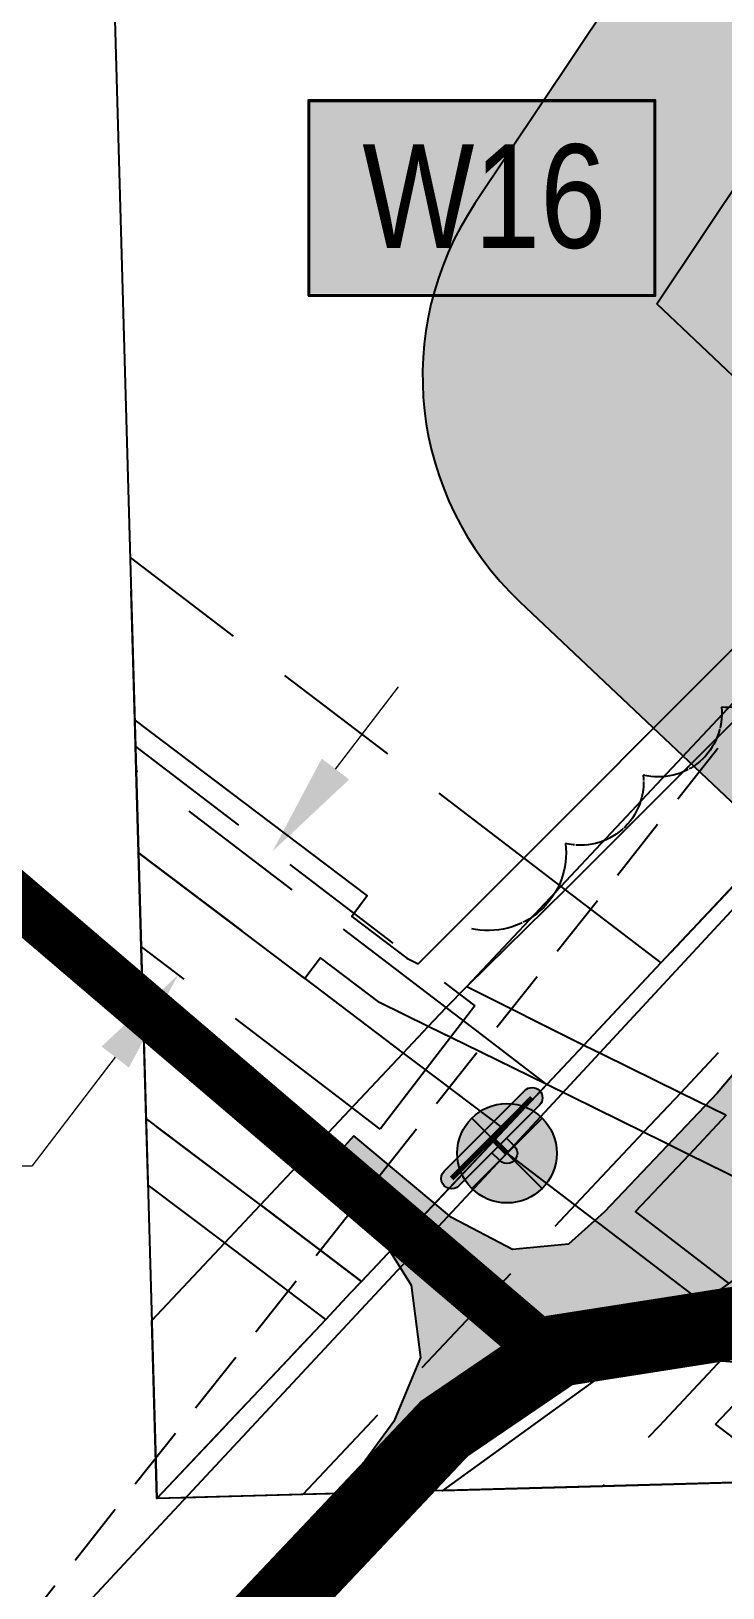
# Model space of a CAD drawing. Extents: x 626668 to 628700, y 5819173 to 5821810.
# Drawn here: x 626937.3 to 627004, y 5820874.4 to 5821024.7 of the extents above; entities that cross this region are included whole.
import ezdxf
from ezdxf.enums import TextEntityAlignment as Align

# ---------------------------------------------------------------- set-up
doc = ezdxf.new("R2010")
doc.units = 0
doc.header["$LTSCALE"] = 5
doc.header["$PDSIZE"] = 0.5
for name, pattern in [('0', [1, 1, 0]), ('foc-ACCESSROAD', [3.75, 2.5, -1.25]), ('foc-FLOWLINE', [3.75, 2.5, -1.25]), ('foc-TIELINE', [1.875, 1.25, -0.625]), ('POWERLINE5', [7.799999999999997, 2.399999999999999, -0.6, 0.6, -0.6, 0.6, -0.6, 2.399999999999999])]:
    doc.linetypes.add(name, pattern=pattern)
doc.layers.get('Defpoints').update_dxf_attribs({"color": 9})
for name, color, linetype in [('AS-POWER', 104, 'foc-POWER'), ('AS-POWER-EXISTING', 72, 'POWERLINE5'), ('AS-ROADS', 254, 'Continuous'), ('AS-SYMBOL', 7, 'Continuous'), ('C-AR', 13, 'foc-ACCESSROAD'), ('C-RW', 13, 'Continuous'), ('C-WS', 13, 'foc-ACCESSROAD'), ('F-EZE', 190, 'foc-FLOWLINE'), ('F-VCE', 190, 'foc-FLOWLINE'), ('L-SEC', 7, 'Continuous'), ('L-TIE', 7, 'foc-TIELINE'), ('P-BUFFER-H 30m', 51, 'Continuous'), ('P-TEMP-BLOCKS', 250, 'Continuous'), ('P-TEMP-H', 41, 'Continuous'), ('P-TEMP_WORKSPACE', 46, 'Continuous'), ('P-TXT', 4, 'Continuous'), ('T-BUSH', 110, '0')]:
    doc.layers.add(name, color=color, linetype=linetype)
doc.layers.add('F-EZE-T', color=190, linetype='Continuous', lineweight=9)
doc.styles.add('80CG', font='ARIALN.TTF', dxfattribs={"height": 10})
doc.styles.add('80L', font='ARIALN.TTF', dxfattribs={"height": 10})
doc.styles.add('foc-LtypeFont', font='ARIALN.TTF', dxfattribs={"height": 7.349999999999999})
doc.linetypes.add('foc-POWER', pattern='A,6,-1,["P",foc-LtypeFont,S=0.2,R=0,X=-0.625,Y=-0.75],-1.239999999999999,4', length=12.24)
doc.dimstyles.new('Compass 5 000', dxfattribs={"dimscale": 5, "dimtxt": 9, "dimasz": 2, "dimexe": 0.2, "dimexo": 0.0625, "dimgap": 0.5, "dimtad": 0, "dimtih": 1, "dimtoh": 1, "dimzin": 0, "dimdsep": 46, "dimtxsty": '80CG', "dimcen": 0.1, "dimse1": 1, "dimse2": 1, "dimclrd": 256, "dimclrt": 256, "dimaunit": 1, "dimadec": 4, "dimazin": 0, "dimtfac": 0.06, "dimtofl": 0, "dimtmove": 0, "dimatfit": 1, "dimfxl": 0.2, "dimtolj": 1, "dimtzin": 0, "dimlwd": -1, "dimarcsym": 0})

# ---------------------------------------------------------------- blocks, each defined once
blk = doc.blocks.new('POWERPOLE')
h = blk.add_hatch(color=255)
edge = h.paths.add_edge_path()
edge.add_arc((0, 0), 0.9600000000000002, 0, 360)
at = {"linetype": 'Continuous'}
for p, q in [((0.678822509938982, -0.678822509938982), (-0.678822509938982, 0.678822509938982)), ((-0.678822509938982, -0.678822509938982), (0.678822509938982, 0.678822509938982))]:
    blk.add_line(p, q, dxfattribs=at)
blk.add_circle((0, 0), 0.9600000000000002, dxfattribs=at)
blk = doc.blocks.new('*U604')
h = blk.add_hatch(color=255)
h.dxf.hatch_style = 1
edge = h.paths.add_edge_path()
edge.add_arc((0.776749763567921, 0.7788836914438373), 0.2, -44.92140501736202, 135.0785949826379, ccw=False)
edge.add_line((0.9183649801940733, 0.6376564617042153), (0.0003879868865303004, -0.2828424463657743))
edge.add_line((0.0003879868865302727, -0.2828424463657743), (-0.6351345469417689, -0.9201109211834594))
edge.add_arc((-0.776749763567921, -0.7788836914438373), 0.2, 135.078594982638, 315.0785949826379, ccw=False)
edge.add_line((-0.9183649801940733, -0.6376564617042153), (0.6351345469417687, 0.9201109211834593))
h = blk.add_hatch(color=255)
h.dxf.hatch_style = 1
edge = h.paths.add_edge_path()
edge.add_arc((0.2919999999970369, -0.2912000000142347), 0.2000000000000003, -134.92140501736208, 45.078594982637924, ccw=False)
edge.add_line((0.1507727702574146, -0.4328152166403871), (0.0003879868865302727, -0.2828424463657743))
edge.add_line((0.0003879868865302727, -0.2828424463657743), (0.2828424463657743, 0.0003879868865301894))
edge.add_line((0.2828424463657742, 0.0003879868865302172), (0.4332272297366591, -0.1495847833880823))
at = {"color": 255}
blk.add_lwpolyline([(0.6351345469417689, 0.9201109211834594, -0.9999999999999999), (0.9183649801940733, 0.6376564617042153), (0.0003879868865302727, -0.2828424463657743), (-0.6351345469417689, -0.9201109211834594, -0.9999999999999999), (-0.9183649801940733, -0.6376564617042153)], format="xyb", close=True, dxfattribs=at)
at = {"color": 72, "const_width": 0.09999999999999999, "flags": 128}
for points in [[(0.776749763567921, 0.7788836914438374), (-0.776749763567921, -0.7788836914438374)], [(0.2919999999970369, -0.2912000000142347), (0, 0)]]:
    blk.add_lwpolyline(points, dxfattribs=at)
at = {"color": 255, "flags": 128}
blk.add_lwpolyline([(0.4332272297366591, -0.1495847833880823, -0.9999999999999999), (0.1507727702574146, -0.4328152166403871), (0.0003879868865302727, -0.2828424463657743), (0.2828424463657742, 0.0003879868865302172)], format="xyb", close=True, dxfattribs=at)
blk = doc.blocks.new('*D555')
at = {"layer": 'Defpoints', "color": 0, "transparency": 16777216}
for p in [(626958.547073835, 5820947.089326041), (626949.4323175168, 5820935.163734879), (626951.455812322, 5820933.61717322)]:
    blk.add_point(p, dxfattribs=at)
at = {"layer": 'F-EZE-T', "transparency": 16777216}
for p, q in [((626966.6430460117, 5820953.487889841), (626972.7155233836, 5820961.433015301)), ((626945.3833349501, 5820925.67204776), (626937.3276817361, 5820915.132168972)), ((626937.3276817361, 5820915.132168972), (626927.3276817361, 5820915.132168973))]:
    blk.add_line(p, q, dxfattribs=at)
for points in [[(626965.3188584354, 5820954.499969403), (626967.9672335885, 5820952.47581028), (626960.5705686398, 5820945.542764382)], [(626944.0591473738, 5820926.684127322), (626946.7075225268, 5820924.659968198), (626951.455812322, 5820933.61717322)]]:
    blk.add_solid(points, dxfattribs=at)
at = {"layer": 'F-EZE-T', "transparency": 16777216, "insert": (626868.1871633194, 5820915.132168973), "char_height": 10, "attachment_point": 5, "style": '80CG'}
blk.add_mtext('\\A1;Fortis\\P15.00 Power Line R/W\\PEZE 010205', dxfattribs=at)
blk = doc.blocks.new('*D688')
at = {"layer": 'Defpoints', "color": 0, "transparency": 16777216}
for p in [(627031.0023628706, 5821030.275493934), (627030.6420640647, 5821029.736435553), (627043.464298679, 5821021.946116735)]:
    blk.add_point(p, dxfattribs=at)
at = {"layer": 'P-TXT', "transparency": 16777216}
for p, q in [((627004.9273581188, 5821046.923772149), (626994.9273581184, 5821046.923772149)), ((627022.3281624857, 5821035.293326818), (627004.9273581188, 5821046.923772149)), ((627051.4179014522, 5821015.850167089), (627059.7318030312, 5821010.293275824))]:
    blk.add_line(p, q, dxfattribs=at)
for points in [[(627023.2543110298, 5821036.678977082), (627021.4020139412, 5821033.907676554), (627030.6420640647, 5821029.736435553)], [(627052.3440499962, 5821017.235817352), (627050.4917529076, 5821014.464516825), (627043.1039998732, 5821021.407058354)]]:
    blk.add_solid(points, dxfattribs=at)
at = {"layer": 'P-TXT', "transparency": 16777216, "insert": (626978.9894317882, 5821046.923772149), "char_height": 10, "attachment_point": 5, "style": '80CG', "bg_fill": 3, "box_fill_scale": 1.1, "bg_fill_color": 256, "bg_fill_true_color": 13158600, "bg_fill_transparency": 0}
blk.add_mtext('\\A1;15.00', dxfattribs=at)
blk = doc.blocks.new('Temporary Area')
h = blk.add_hatch(color=191)
h.dxf.hatch_style = 1
h.paths.add_polyline_path([(-16.82711371331243, -9.436567862801894), (16.33187767662457, -9.436567862801894), (16.33187767662457, 9.053714016554295), (-16.82711371331243, 9.053714016554295)])
at = {"color": 250}
for points in [[(-17.02711371331247, -9.636567862801712), (16.53187767662462, -9.636567862801712), (16.53187767662462, 9.253714016554113), (-17.02711371331247, 9.253714016554113)], [(-16.92711371331245, -9.536567862801803), (16.43187767662459, -9.536567862801803), (16.43187767662459, 9.153714016554204), (-16.92711371331245, 9.153714016554204)]]:
    blk.add_lwpolyline(points, close=True, dxfattribs=at)
at = {"color": 250, "style": '80L'}
blk.add_attdef('TEMPORARY', text='', height=9, dxfattribs=at).set_placement((0.001048257894581184, -0.1484938545327168), align=Align.MIDDLE_CENTER)

msp = doc.modelspace()

# ---------------------------------------------------------------- hatches: boundary and pattern name
at = {"layer": 'AS-ROADS'}
h = msp.add_hatch(color=256, dxfattribs=at)
h.dxf.hatch_style = 1
h.paths.add_polyline_path([(627011.038, 5820914.046999987), (627012.5139999988, 5820921.587999987), (627015.0159999988, 5820926.861999989), (627019.6199999988, 5820932.137999987), (627014.827, 5820935.510999986), (627003.489, 5820922.179999987), (626992.627, 5820910.738999986), (626989.134, 5820907.606999989), (626983.7409999989, 5820907.084999993), (626977.862, 5820910.186999987), (626968.433, 5820918.064999989), (626965.4019999988, 5820914.705999986), (626970.454, 5820909.291999986), (626973.944, 5820903.648999986), (626974.8549999988, 5820896.654999987), (626972.272, 5820890.490999986), (626969.489, 5820886.643999986), (626962.661, 5820879.380999986), (626973.7549999988, 5820882.053999988), (626982.348, 5820890.427999986), (626990.486, 5820894.728999989), (626999.3299999988, 5820896.683999989), (627008.916, 5820895.947999986), (627017.1689999988, 5820892.910999986), (627024.516, 5820888.798999986), (627025.544, 5820895.572999986), (627016.921, 5820901.878999986), (627013.052, 5820906.584999987)])
at = {"layer": 'P-BUFFER-H 30m'}
h = msp.add_hatch(color=256, dxfattribs=at)
h.dxf.hatch_style = 1
h.paths.add_polyline_path([(627128.0032902657, 5820891.05141531, 0.1409648516466431), (627112.5834238435, 5820897.145095237, 0.01366871947129856), (627111.973022693, 5820898.666571671), (627118.1273719196, 5820905.176938658, 0.4142135623883306), (627116.9356206821, 5820947.571428197), (627063.5533572999, 5820998.034496099), (627065.3909583796, 5821000.783809302, 0.2442639164139238), (627089.6246475263, 5821014.100219837), (627097.9540247208, 5821026.562155645, 0.4142135623672493), (627089.6859511598, 5821068.159655253), (627066.6255649301, 5821083.57288303, 0.4142135623606322), (627025.0280653214, 5821075.304809471), (626980.1129904498, 5821008.105453894, 0.3657917471955843), (626984.4444078853, 5820969.647620481), (627032.7464134011, 5820923.986997836), (627025.9004951469, 5820916.745055826, 0.4440738071453144), (627029.3913399838, 5820872.386935706), (627042.4342414126, 5820862.338643487, 0.1409712705368011), (627057.8548593293, 5820856.244891006, 0.1409712705668785), (627067.6805531746, 5820842.888805623), (627585.3411981487, 5820444.081419105), (627578.4230036817, 5820437.530738926, 0.4618513909801105), (627580.8261879799, 5820391.93174236), (627839.2596914902, 5820194.320702761), (627873.1927154964, 5819916.322044532), (627828.0690837635, 5819854.093847197, 0.4142135623724909), (627834.7423693651, 5819812.210911849), (627846.8814246025, 5819803.408499412, 0.4142135623730219), (627888.764359951, 5819810.081785014), (627944.2605088637, 5819886.614306293, 0.1894321830046483), (627949.7507309737, 5819907.852708216), (627911.3822535239, 5820222.189127145, 0.2018055675153278), (627899.8300600394, 5820242.378412714), (627668.3160107204, 5820419.405506126), (627675.0938609932, 5820425.823297598, 0.4607535870139058), (627672.7768131455, 5820471.356182514)])
h.paths.add_polyline_path([(627654.4745375931, 5820447.599431544), (627622.1280499721, 5820416.9712819), (627881.6139209389, 5820218.555550097), (627919.9823983886, 5819904.21913117), (627864.4862494762, 5819827.686609887), (627852.3471942387, 5819836.489022324), (627904.3889194715, 5819908.257685949), (627867.4992102302, 5820210.479193524), (627599.0423270806, 5820415.754604979), (627631.4355849477, 5820446.427040295), (627085.9828287263, 5820866.645556593), (627109.7010147142, 5820867.29466434)], flags=16)
h.paths.add_polyline_path([(627084.4557162954, 5820886.74372152), (627060.7365169642, 5820886.095394459), (627047.6936155338, 5820896.143686677), (627075.140902939, 5820925.178749075), (627005.0457770339, 5820991.440740868), (627049.9608519059, 5821058.640096446), (627073.0212381358, 5821043.226868669), (627064.6918609411, 5821030.764932861), (627054.0934105195, 5821037.848783443), (627024.545669203, 5820993.641149794), (627096.3342515327, 5820925.778307808), (627069.9780021445, 5820897.897397969)], flags=16)
at = {"layer": 'P-TEMP-H'}
h = msp.add_hatch(color=256, dxfattribs=at)
h.dxf.hatch_style = 1
h.paths.add_polyline_path([(627022.6444910918, 5821017.770926155), (627013.49726624, 5821004.08537365), (627005.0457770339, 5820991.440740865), (626997.6775404726, 5820998.406047286), (627015.2587732914, 5821024.71007815)])

# ---------------------------------------------------------------- linework, layer by layer
at = {"layer": 'AS-POWER', "flags": 128}
for points in [[(626856.861, 5820780.246), (626925.135, 5820854.106), (626983.205, 5820916.381), (627054.2829999997, 5820993.09), (627082.9629999988, 5821023.917), (627097.9899999988, 5821040.742), (627106.2109999988, 5821077.137), (627113.8969999988, 5821112.330000009), (627116.167, 5821123.605)], [(626983.205, 5820916.381), (627022.944, 5820886.028), (627102.097, 5820825.421), (627181.769, 5820764.732), (627260.845, 5820704.384), (627339.973, 5820643.446), (627418.8469999996, 5820582.931), (627497.709, 5820522.43), (627576.999, 5820461.631), (627641.5709999988, 5820412.048), (627727.518, 5820346.333)]]:
    msp.add_lwpolyline(points, dxfattribs=at)
at = {"layer": 'AS-ROADS'}
for p, q in [((626968.433, 5820918.06500001), (626965.4019999988, 5820914.706)), ((626962.661, 5820879.381), (626973.7549999988, 5820882.054000009))]:
    msp.add_line(p, q, dxfattribs=at)
at = {"layer": 'AS-ROADS', "flags": 128}
for points, const_width in [([(626892.6159999989, 5820976.398), (626920.884, 5820953.711), (626987.45, 5820896.85500001)], 4.998212200000019), ([(628032.521, 5819697.714), (627978.807, 5819758.65), (627952.664, 5819799.978), (627942.651, 5819844.187), (627927.287, 5819983.701), (627907.86, 5820134.02), (627899.164, 5820192.162), (627885.856, 5820226.28600001), (627869.912, 5820245.561), (627846.076, 5820265.242), (627736.147, 5820349.622), (627642.6259999989, 5820420.759), (627501.539, 5820527.534), (627343.7109999988, 5820648.558), (627187.5419999989, 5820767.917), (627027.204, 5820890.282), (627007.895, 5820900.413), (626988.2349999988, 5820897.333), (626977.156, 5820889.792), (626908.447, 5820817.072)], 6.997497080000025)]:
    msp.add_lwpolyline(points, dxfattribs=dict(at, const_width=const_width))
for points in [[(627014.827, 5820935.511), (627003.489, 5820922.18), (626992.627, 5820910.739), (626989.134, 5820907.607000009), (626983.7409999989, 5820907.085), (626977.862, 5820910.187), (626968.433, 5820918.06500001)], [(626965.4019999988, 5820914.706), (626970.454, 5820909.292), (626973.944, 5820903.649), (626974.8549999988, 5820896.655), (626972.272, 5820890.491), (626969.489, 5820886.644), (626962.661, 5820879.381)], [(626973.7549999988, 5820882.054000009), (626982.348, 5820890.428), (626990.486, 5820894.72900001), (626999.3299999988, 5820896.68400001), (627008.916, 5820895.948), (627017.1689999988, 5820892.911), (627024.516, 5820888.799)]]:
    msp.add_lwpolyline(points, dxfattribs=at)
at = {"layer": 'C-AR'}
msp.add_lwpolyline([(626982.962024963, 5820918.685191305), (626969.1502249647, 5820904.009891305), (626959.4100249629, 5820911.396291304), (626948.3667249639, 5820919.699491313), (626947.9600249637, 5820934.015491305), (626947.6371249646, 5820945.389791304), (626963.6839249643, 5820933.254191305), (626973.1909249645, 5820926.064391306), (626976.5202249639, 5820923.547091305), (626982.962024963, 5820918.685191305)], close=True, dxfattribs=at)
at = {"layer": 'C-AR', "flags": 128}
msp.add_lwpolyline([(627023.1178235379, 5820885.06235454), (627010.4596235375, 5820884.72115454), (627003.3383235387, 5820890.213754539), (627013.6355235386, 5820901.172754548), (627021.0998235386, 5820909.118754539), (627024.1112235379, 5820912.32605454), (627031.5099235387, 5820906.621654539), (627041.8801235384, 5820898.62565454), (627049.6768235381, 5820892.61345454), (627058.2355235382, 5820886.008654539), (627040.1748235379, 5820885.522154539), (627034.1383235384, 5820885.359754539), (627023.1178235379, 5820885.06235454)], close=True, dxfattribs=at)
at = {"layer": 'C-RW'}
for points in [[(627159.9181249641, 5821029.385791305), (627127.4326249646, 5820994.958491305), (627123.9071249642, 5820991.231791304), (627116.9744249644, 5820983.840691314), (627039.8576249644, 5820902.126691306), (627036.4404249644, 5820898.455891306), (627023.5588249635, 5820889.157191304), (627017.6781249639, 5820884.892591307), (627005.0199249644, 5820884.551391305), (626992.4265249628, 5820884.211891305), (626988.9887249643, 5820884.119091306), (626976.9843249643, 5820883.795591306), (627004.5957249632, 5820903.776691305), (627013.3276249642, 5820910.094091306), (627017.917124964, 5820913.413991314), (627021.2217249643, 5820915.804591306), (627097.5361249628, 5820996.812491305), (627104.5242249646, 5821004.158391304), (627107.9844249631, 5821007.854091305), (627143.8126249636, 5821045.896991305)], [(627013.3276249642, 5820910.094091306), (627000.7344249642, 5820916.279791305), (626998.2090249645, 5820917.521091313), (626996.390224964, 5820918.415191306), (626987.0422249638, 5820923.017191306), (626979.0918249632, 5820926.911591304), (626975.5988249634, 5820928.627591304), (626970.891324964, 5820930.939691305), (626965.1939249631, 5820935.249191305), (626963.6839249643, 5820933.254191305), (626947.6371249646, 5820945.389791304), (626947.411624964, 5820953.327291304), (626947.2733249642, 5820958.203291313), (626969.7204249637, 5820941.235691314), (626968.2113249643, 5820939.239991305), (626973.5277249642, 5820935.219091306), (626974.6260249639, 5820934.679591314), (626984.8183249641, 5820944.886291305), (627040.6818249632, 5821000.824191306)], [(627051.021824964, 5820991.113491304), (626998.0723249639, 5820934.762791306), (626990.6185249645, 5820926.834991313), (626987.0422249638, 5820923.017191306), (626982.962024963, 5820918.685191305), (626969.1502249647, 5820904.009891305), (626968.1125249645, 5820902.904491305), (626965.7064249642, 5820900.336991305), (626964.6744249646, 5820899.225291304), (626964.6744249646, 5820899.225291304), (626949.4075249644, 5820883.052391306), (626948.9197249642, 5820900.231191305), (626955.9650249645, 5820907.729791306), (626958.391324964, 5820910.312191306), (626959.4100249629, 5820911.396291304), (626966.9937249642, 5820919.467991306), (626973.1909249645, 5820926.064391306), (626975.5988249634, 5820928.627591304), (626977.3491249629, 5820930.444291305), (626979.3147249647, 5820932.485691314), (626988.3888249645, 5820942.157791305), (627042.1406249632, 5820999.453191305)], [(627044.3290249635, 5820997.397691306), (626988.8280249644, 5820941.820891306), (626988.8280249644, 5820941.820891306), (626979.3147249647, 5820932.485691314), (626990.6185249645, 5820926.834991313), (626992.414924964, 5820925.960491305), (626999.9787249645, 5820922.231891304), (627004.3249249631, 5820920.090891305)], [(627004.6725999991, 5820903.774000006), (626995.6110000004, 5820910.7579), (627000.8113000001, 5820916.277099999), (627004.4017999999, 5820920.088199999)]]:
    msp.add_lwpolyline(points, dxfattribs=at)
at = {"layer": 'C-WS', "flags": 128}
msp.add_lwpolyline([(626951.997124963, 5820883.122491306), (626949.4075249644, 5820883.052391306), (626964.6744249646, 5820899.225291304), (626965.7064249642, 5820900.336991305), (626968.1125249645, 5820902.904491305), (626969.1502249647, 5820904.009891305), (626982.962024963, 5820918.685191305), (626987.0422249638, 5820923.017191306), (626990.6185249645, 5820926.834991313), (626998.0723249639, 5820934.762791306), (627051.021824964, 5820991.113491304), (627072.226824964, 5821013.678791305), (627079.1688249639, 5821021.065691305), (627082.6438249644, 5821024.763191305), (627085.2457249635, 5821027.531191304), (627084.8039249644, 5821041.698291305), (627084.708224964, 5821044.763291313), (627084.5540249632, 5821049.705591304), (627084.5305249641, 5821050.463291304), (627084.3700249628, 5821055.599291306), (627084.1016249633, 5821064.217091314), (627082.306324964, 5821121.776191305), (627081.6393249646, 5821143.157191304), (627081.445024963, 5821149.393091304), (627086.823324964, 5821149.560691313), (627099.3989249632, 5821149.952491306), (627109.6562249638, 5821150.271891305), (627133.581024964, 5821151.018091304), (627153.5723249639, 5821151.641291305), (627159.5733249631, 5821151.828691306), (627177.8904249636, 5821152.399291305), (627194.5040249644, 5821152.917791305), (627203.3064249628, 5821153.192391304), (627204.4014249645, 5821117.888791306), (627204.6827249645, 5821109.049291305), (627204.7680249639, 5821106.324591313), (627205.9321249645, 5821068.984291306), (627206.0246249628, 5821066.014091305), (627206.3327249628, 5821056.129891313), (627206.6492249646, 5821045.984691305), (627207.106224963, 5821031.331791306), (627176.3514249647, 5821030.372791305), (627160.4904249642, 5821029.878291305), (627128.3287249642, 5821028.875791314), (627108.3512249641, 5821007.610091304), (627104.8830249631, 5821003.918491306), (627097.9492249644, 5820996.538191305), (627019.2426249642, 5820912.764191305), (627018.6715249639, 5820912.156291306), (627015.6601249636, 5820908.948991304), (627008.1958249646, 5820901.002991314), (626997.8986249646, 5820890.043991305), (626992.4265249628, 5820884.211891305), (626988.9887249643, 5820884.119091306), (626976.9843249643, 5820883.795591306), (626966.1131249644, 5820883.502891306), (626963.4986249643, 5820883.432191305), (626951.997124963, 5820883.122491306)], close=True, dxfattribs=at)
at = {"layer": 'F-EZE'}
for points in [[(626951.997124963, 5820883.122491306), (626949.4075249644, 5820883.052391306), (626964.6744249646, 5820899.225291304), (626965.7064249642, 5820900.336991305), (626968.1125249645, 5820902.904491305), (626969.1502249647, 5820904.009891305), (626982.962024963, 5820918.685191305), (626987.0422249638, 5820923.017191306), (626990.6185249645, 5820926.834991313), (626998.0723249639, 5820934.762791306), (627051.021824964, 5820991.113491304), (627072.226824964, 5821013.678791305), (627079.1688249639, 5821021.065691305), (627082.6438249644, 5821024.763191305), (627085.2457249635, 5821027.531191304), (627093.0997249639, 5821035.885991305), (627100.3894249644, 5821029.032091305), (627091.0872249636, 5821019.138391305), (627087.6096249638, 5821015.439391306), (627080.664924964, 5821008.052391306), (626999.9787249645, 5820922.231891304), (626996.390224964, 5820918.415191306), (626963.4986249643, 5820883.432191305), (626951.997124963, 5820883.122491306)], [(626976.4514483078, 5820925.873177567), (626970.9703483074, 5820918.701677567), (626966.9249483082, 5820921.794077567), (626947.8912483087, 5820936.341577566), (626947.5683483086, 5820947.715877566), (626947.3428483079, 5820955.653377566), (626977.2803483079, 5820932.770377566), (626980.0849483074, 5820930.627277567), (626979.0230483082, 5820929.237677566), (626976.4514483078, 5820925.873177567)]]:
    msp.add_lwpolyline(points, close=True, dxfattribs=at)
at = {"layer": 'F-VCE'}
for points in [[(626990.6185249645, 5820926.834991313), (626987.0422249638, 5820923.017191306), (626980.1537249644, 5820928.301191306), (626977.3491249629, 5820930.444291305), (626947.411624964, 5820953.327291304), (626947.2733249642, 5820958.203291313), (626946.8268249646, 5820973.921991305), (626984.8183249641, 5820944.886291305), (626988.3888249645, 5820942.157791305), (626988.8280249644, 5820941.820891306), (626998.0723249639, 5820934.762791306), (626990.6185249645, 5820926.834991313)], [(626968.1125249645, 5820902.904491305), (626965.7064249642, 5820900.336991305), (626955.9650249645, 5820907.729791306), (626948.5486249641, 5820913.288691305), (626948.3667249639, 5820919.699491313), (626959.4100249629, 5820911.396291304), (626969.1502249647, 5820904.009891305), (626968.1125249645, 5820902.904491305)]]:
    msp.add_lwpolyline(points, close=True, dxfattribs=at)
at = {"layer": 'L-SEC'}
for p in [(626926.6016622181, 5821685.951357208), (627754.0525406888, 5820905.046099145)]:
    msp.add_line(p, (626949.4075249644, 5820883.052391306), dxfattribs=at)
at = {"layer": 'L-TIE'}
msp.add_line((626929.860999999, 5820862.401), (627073.0212381358, 5821043.226868675), dxfattribs=at)
at = {"layer": 'P-BUFFER-H 30m', "flags": 128}
msp.add_lwpolyline([(627112.5834238435, 5820897.145095242, 0.01366871947140219), (627111.973022693, 5820898.666571677), (627118.1273719192, 5820905.176938664, 0.414213562391075), (627116.9356206822, 5820947.571428202), (627063.5533572999, 5820998.034496105), (627065.3909583796, 5821000.783809308, 0.2442639163965603), (627089.6246475253, 5821014.100219841), (627097.9540247204, 5821026.562155651, 0.414213562372522), (627089.68595116, 5821068.15965526), (627066.6255649301, 5821083.572883037, 0.4142135623611827), (627025.0280653214, 5821075.304809477), (626980.1129904498, 5821008.1054539, 0.3657917471940401), (626984.4444078852, 5820969.64762049), (627032.7464134011, 5820923.986997843), (627025.9004951465, 5820916.745055833, 0.4440738071462826), (627029.3913399844, 5820872.386935712), (627042.434241414, 5820862.338643492, 0.1409712705223625), (627057.8548593293, 5820856.244891013, 0.1409712705223625)], format="xyb", dxfattribs=at)
at = {"layer": 'P-TEMP_WORKSPACE', "flags": 128}
msp.add_lwpolyline([(627022.6444910918, 5821017.77092617), (627013.49726624, 5821004.085373661), (627005.0457770339, 5820991.440740875), (626997.6775404726, 5820998.406047297), (627015.2587732914, 5821024.71007816)], close=True, dxfattribs=at)
at = {"layer": 'T-BUSH', "flags": 128}
msp.add_lwpolyline([(627013.9098826797, 5821066.768151354, -0.52056705), (627022.7393781674, 5821062.08109362, -0.52056705), (627032.3426781768, 5821059.634176402, -0.52056705), (627042.1942616338, 5821057.938651653, -0.52056705), (627052.0544349982, 5821056.294085138, -0.52056705), (627059.2392283662, 5821052.34053596, -0.52056705), (627053.5293275953, 5821044.250918576, -0.52056705), (627045.6274738648, 5821040.15213056, -0.52056705), (627042.4233015664, 5821031.782670096, -0.52056705), (627036.1624629083, 5821023.9896989, -0.52056705), (627031.8698178537, 5821015.627577328, -0.52056705), (627039.9543099513, 5821009.823996813, -0.52056705), (627043.8536140358, 5821003.770581564, -0.52056705), (627037.7600491014, 5820995.878358246, -0.52056705), (627031.8313085997, 5820987.829846778, -0.52056705), (627025.3622108407, 5820980.276307972, -0.52056705), (627017.863358109, 5820973.666035013, -0.52056705), (627010.3645053766, 5820967.055762062, -0.52056705), (627003.9048161948, 5820959.463839203, -0.52056705), (626996.3576735068, 5820952.908754305, -0.52056705), (626988.859095586, 5820946.298672556, -0.52056705), (626979.7155289468, 5820938.089517154, -0.52056705)], format="xyb", dxfattribs=at)

# ---------------------------------------------------------------- block references
at = {"layer": 'AS-POWER-EXISTING', "xscale": 5.000000000000027, "yscale": 5.000000000000027, "zscale": 5.000000000000027}
msp.add_blockref('POWERPOLE', (626983.205, 5820916.381), dxfattribs=at)
at = {"layer": 'AS-SYMBOL', "xscale": 5.000000000000027, "yscale": 5.000000000000027, "zscale": 5.000000000000027}
msp.add_blockref('*U604', (626981.745, 5820917.837), dxfattribs=at)
at = {"layer": 'P-TEMP-BLOCKS'}
ref = msp.add_blockref('Temporary Area', (626981.0168936544, 5821008.816843013), dxfattribs=dict(at, xscale=0.99964244, yscale=0.99964244, zscale=0.99964244))
ref.add_attrib('TEMPORARY', 'W16', dxfattribs={"layer": '0', "color": 250, "height": 9.996424400000027, "style": '80L'}).set_placement((626981.0168936544, 5821008.816843013), align=Align.MIDDLE_CENTER)

# ---------------------------------------------------------------- dimensions: what is measured, and where the dimension line sits
at = {"layer": 'F-EZE-T'}
dim = msp.add_linear_dim(base=(626951.455812322, 5820933.61717322), p1=(626958.5470738348, 5820947.089326042), p2=(626949.4323175175, 5820935.16373488), angle=232.6092386041352, text='Fortis\\P15.00 Power Line R/W\\PEZE 010205', dimstyle='Compass 5 000', dxfattribs=at)
dim.commit()
dim.dimension.update_dxf_attribs({"geometry": '*D555', "text_midpoint": (626868.1871633194, 5820915.132168973), "dimtype": 161})

# ---------------------------------------------------------------- next in the draw order: dimensions: what is measured, and where the dimension line sits
at = {"layer": 'P-TXT'}
dim = msp.add_linear_dim(base=(627030.6420640647, 5821029.736435553), p1=(627043.4642986789, 5821021.946116736), p2=(627031.0023628705, 5821030.275493935), angle=146.2418067694946, text='15.00', dimstyle='Compass 5 000', override={"dimtfill": 1}, dxfattribs=at)
dim.commit()
dim.dimension.update_dxf_attribs({"geometry": '*D688', "text_midpoint": (626978.9894317882, 5821046.923772149), "dimtype": 161})

doc.saveas('drawing.dxf')
